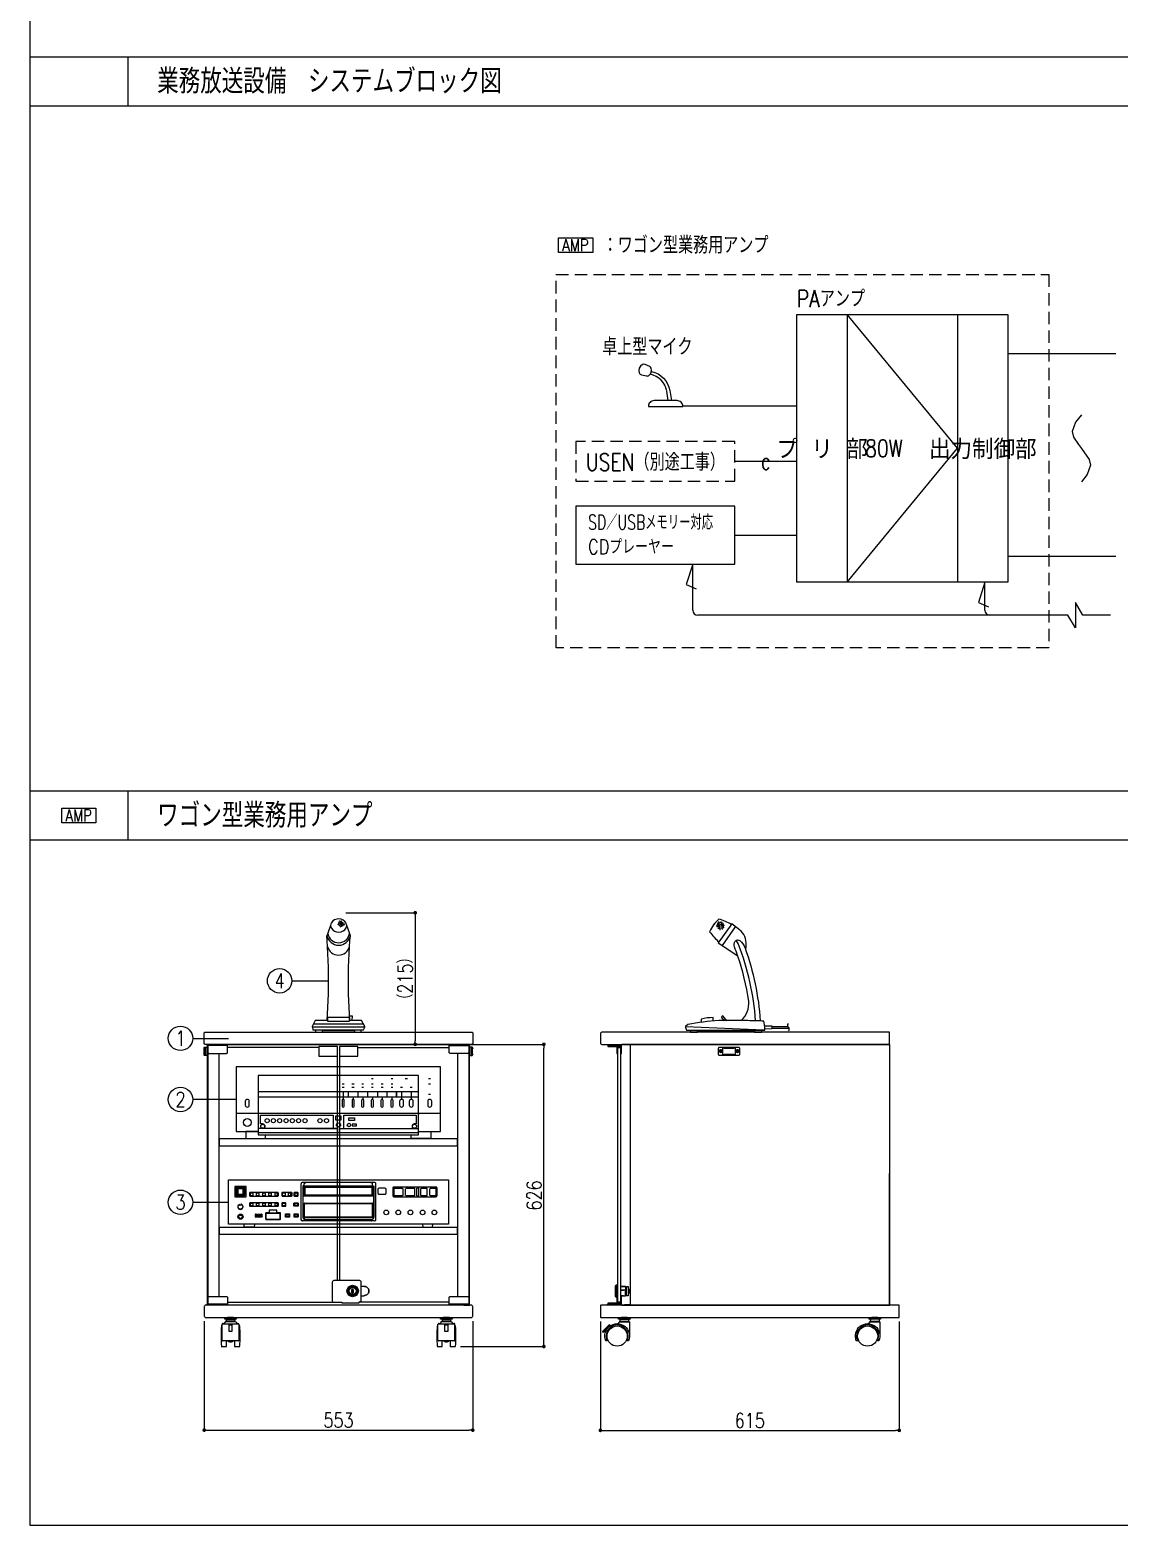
# Model space of a CAD drawing. Header units: millimetres. Extents: x 14 to 828, y 15 to 581.
# Drawn here: x 13.5 to 236, y 31.4 to 336.9 of the extents above; entities that cross this region are included whole.
import ezdxf
from ezdxf.enums import TextEntityAlignment as Align

# ---------------------------------------------------------------- set-up
doc = ezdxf.new("R2010")
doc.units = ezdxf.units.MM
doc.header["$LTSCALE"] = 0.2
doc.linetypes.add('DASHED', pattern=[19.05, 12.7, -6.35])
doc.layers.get('Defpoints').update_dxf_attribs({"color": 5})
for name, color, linetype in [('1_シンボル', 2, 'Continuous'), ('1_寸法', 7, 'Continuous'), ('1_文字', 3, 'Continuous'), ('1_表', 7, 'Continuous'), ('1_配線', 1, 'Continuous')]:
    doc.layers.add(name, color=color, linetype=linetype)
doc.styles.add('Dim', font='simplex.shx', dxfattribs={"width": 0.8, "bigfont": 'extfont2.shx'})
doc.styles.get("Standard").update_dxf_attribs({"font": 'simplex.shx', "width": 0.8, "bigfont": 'extfont2.shx'})
doc.styles.add('StandardT', font='simplex.shx', dxfattribs={"width": 0.8, "bigfont": 'extfont2.shx'})
doc.dimstyles.new('1-1', dxfattribs={"dimtxt": 3, "dimasz": 0.75, "dimexe": 0, "dimexo": 1, "dimgap": 0.5, "dimtad": 1, "dimdec": 0, "dimtxsty": 'Dim', "dimblk": 'DOT', "dimcen": 2.5, "dimadec": 0, "dimazin": 0, "dimtfac": 1, "dimtdec": 0, "dimtix": 1, "dimtmove": 2, "dimatfit": 3, "dimldrblk": '引出', "dimfxl": 1, "dimlwd": -1, "dimlwe": -1, "dimarcsym": 0})

# ---------------------------------------------------------------- blocks, each defined once
blk = doc.blocks.new('AMP-2')
at = {"color": 0, "linetype": 'ByBlock'}
blk.add_lwpolyline([(-350, -150), (-350, 150), (350, 150), (350, -150), (-350, -150)], dxfattribs=at)
at = {"color": 0, "linetype": 'ByBlock', "width": 0.8}
blk.add_text('AMP', height=250, dxfattribs=at).set_placement((-4, -1), align=Align.MIDDLE)
blk = doc.blocks.new('_Dot')
at = {"color": 0, "linetype": 'ByBlock', "lineweight": -2}
blk.add_line((-0.5, 0), (-1, 0), dxfattribs=at)
at = {"color": 0, "linetype": 'ByBlock', "const_width": 0.5}
blk.add_lwpolyline([(-0.25, 0, 1), (0.25, 0, 1)], format="xyb", close=True, dxfattribs=at)
blk = doc.blocks.new('*D10')
at = {"layer": '1_寸法', "color": 0, "transparency": 16777216}
for p, q in [((49.12, 73.13), (49.12, 50.85)), ((103.98, 73.1), (103.98, 50.85)), ((49.87, 50.85), (103.23, 50.85))]:
    blk.add_line(p, q, dxfattribs=at)
at = {"layer": 'Defpoints', "color": 0, "transparency": 16777216}
for p in [(49.12, 74.13), (103.98, 74.1), (103.98, 50.85)]:
    blk.add_point(p, dxfattribs=at)
at = {"layer": '1_寸法', "color": 0, "transparency": 16777216, "xscale": 0.75, "yscale": 0.75, "zscale": 0.75, "rotation": 180}
blk.add_blockref('_Dot', (49.12, 50.85), dxfattribs=at)
at = {"layer": '1_寸法', "color": 0, "transparency": 16777216, "xscale": 0.75, "yscale": 0.75, "zscale": 0.75}
blk.add_blockref('_Dot', (103.98, 50.85), dxfattribs=at)
at = {"layer": '1_寸法', "color": 0, "transparency": 16777216, "insert": (76.55, 52.85), "char_height": 3, "attachment_point": 5, "style": 'Dim'}
blk.add_mtext('553', dxfattribs=at)
blk = doc.blocks.new('引出')
at = {"color": 0, "linetype": 'ByBlock', "lineweight": -2}
for p, q in [((-3.86, 1.04), (0, 0)), ((0, 0), (-1, 0))]:
    blk.add_line(p, q, dxfattribs=at)
blk = doc.blocks.new('*D11')
at = {"layer": '1_寸法', "color": 0, "transparency": 16777216}
for p, q in [((130.05, 73.05), (130.05, 50.8)), ((191.11, 73.07), (191.11, 50.8)), ((130.8, 50.8), (190.36, 50.8))]:
    blk.add_line(p, q, dxfattribs=at)
at = {"layer": 'Defpoints', "color": 0, "transparency": 16777216}
for p in [(130.05, 74.05), (191.11, 74.07), (191.11, 50.8)]:
    blk.add_point(p, dxfattribs=at)
at = {"layer": '1_寸法', "color": 0, "transparency": 16777216, "xscale": 0.75, "yscale": 0.75, "zscale": 0.75, "rotation": 180}
blk.add_blockref('_Dot', (130.05, 50.8), dxfattribs=at)
at = {"layer": '1_寸法', "color": 0, "transparency": 16777216, "xscale": 0.75, "yscale": 0.75, "zscale": 0.75}
blk.add_blockref('_Dot', (191.11, 50.8), dxfattribs=at)
at = {"layer": '1_寸法', "color": 0, "transparency": 16777216, "insert": (160.58, 52.8), "char_height": 3, "attachment_point": 5, "style": 'Dim'}
blk.add_mtext('615', dxfattribs=at)
blk = doc.blocks.new('*D12')
at = {"layer": '1_寸法', "color": 0, "transparency": 16777216}
for p, q in [((50.31, 129.67), (118.5, 129.67)), ((118.5, 68.69), (118.5, 128.92)), ((101.49, 67.94), (118.5, 67.94))]:
    blk.add_line(p, q, dxfattribs=at)
at = {"layer": 'Defpoints', "color": 0, "transparency": 16777216}
for p in [(49.31, 129.67), (118.5, 129.67), (100.49, 67.94)]:
    blk.add_point(p, dxfattribs=at)
at = {"layer": '1_寸法', "color": 0, "transparency": 16777216, "xscale": 0.75, "yscale": 0.75, "zscale": 0.75}
for p, rotation in [((118.5, 129.67), 90), ((118.5, 67.94), 270)]:
    blk.add_blockref('_Dot', p, dxfattribs=dict(at, rotation=rotation))
at = {"layer": '1_寸法', "color": 0, "transparency": 16777216, "insert": (116.5, 98.8), "char_height": 3, "attachment_point": 5, "rotation": 90, "style": 'Dim'}
blk.add_mtext('626', dxfattribs=at)
blk = doc.blocks.new('*D13')
at = {"layer": '1_寸法', "color": 0, "transparency": 16777216}
for p, q in [((78.04, 156.56), (92.22, 156.56)), ((92.22, 155.81), (92.22, 130.42)), ((50.31, 129.67), (92.22, 129.67))]:
    blk.add_line(p, q, dxfattribs=at)
at = {"layer": 'Defpoints', "color": 0, "transparency": 16777216}
for p in [(77.04, 156.56), (49.31, 129.67), (92.22, 129.67)]:
    blk.add_point(p, dxfattribs=at)
at = {"layer": '1_寸法', "color": 0, "transparency": 16777216, "xscale": 0.75, "yscale": 0.75, "zscale": 0.75}
for p, rotation in [((92.22, 156.56), 90), ((92.22, 129.67), 270)]:
    blk.add_blockref('_Dot', p, dxfattribs=dict(at, rotation=rotation))
at = {"layer": '1_寸法', "color": 0, "transparency": 16777216, "insert": (90.22, 143.11), "char_height": 3, "attachment_point": 5, "rotation": 90, "style": 'Dim'}
blk.add_mtext('（215）', dxfattribs=at)

msp = doc.modelspace()

# ---------------------------------------------------------------- linework, layer by layer
at = {"layer": '1_シンボル', "lineweight": 20}
msp.add_line((143.92, 261.19), (143.61, 263.16), dxfattribs=at)
at = {"layer": '1_シンボル', "color": 7, "lineweight": 20}
for p, q in [((163.42, 132.59), (147.42, 133.22)), ((49.69, 127.38), (49.69, 129.09)), ((103.35, 127.38), (103.35, 129.09)), ((133.64, 76.96), (133.64, 129.03)), ((49.94, 77.98), (49.94, 127.88)), ((103.16, 128.01), (103.16, 76.58)), ((57.63, 111.89), (57.63, 110.42)), ((57.63, 110.42), (61.63, 110.42)), ((61.63, 110.42), (61.63, 111.19)), ((61.69, 95.18), (61.69, 95.25)), ((62.39, 95.18), (61.69, 95.18)), ((61.69, 95.18), (61.69, 93.98)), ((61.69, 94.99), (61.69, 95.18)), ((61.69, 93.98), (61.69, 94.99)), ((64.61, 95.18), (61.75, 95.18)), ((61.75, 95.18), (64.61, 95.18)), ((64.61, 95.18), (63.91, 95.18)), ((64.67, 95.25), (64.61, 95.18)), ((64.61, 93.98), (64.61, 95.18)), ((64.55, 93.85), (61.82, 93.85)), ((64.67, 93.98), (64.61, 93.98)), ((135.23, 80.13), (135.42, 80.13)), ((135.42, 80.01), (135.29, 80.01)), ((135.42, 80.13), (135.42, 80.01)), ((53.88, 76.96), (75.66, 76.96)), ((135.29, 78.48), (135.42, 78.48))]:
    msp.add_line(p, q, dxfattribs=at)
at = {"layer": '1_シンボル', "color": 7}
msp.add_line((57.25, 100.46), (57.31, 100.46), dxfattribs=at)
at = {"layer": '1_シンボル', "color": 7, "linetype": 'DASHED', "lineweight": 20}
for points in [[(221.65, 286.97), (221.65, 210.71), (121, 210.71), (121, 286.97)], [(125.06, 252.87), (125.06, 244.74), (157.51, 244.74), (157.51, 252.87)]]:
    msp.add_lwpolyline(points, close=True, dxfattribs=at)
at = {"layer": '1_シンボル', "lineweight": 20}
for points in [[(213.33, 278.78), (213.33, 224.11), (170.21, 224.11), (170.21, 278.78)], [(180.5, 224.11), (203.04, 251.47), (180.5, 278.78)], [(125.06, 227.79), (157.51, 227.79), (157.51, 239.6), (125.06, 239.6)]]:
    msp.add_lwpolyline(points, close=True, dxfattribs=at)
msp.add_lwpolyline([(203.04, 278.78), (203.04, 224.11)], dxfattribs=at)
for points in [[(140.13, 268.19), (139.18, 268.57, 0.211802), (138.64, 268.56, 0.403384), (138, 266.87, 0.231967), (138.44, 266.49), (139.46, 266.23, 0.231903), (140.02, 266.37, 0.309333), (140.42, 267.82, 0.185096)], [(145.73, 261.19), (141.03, 261.19, 0.414214), (139.86, 260.02), (146.91, 260.02, 0.414214)]]:
    msp.add_lwpolyline(points, format="xyb", close=True, dxfattribs=at)
msp.add_lwpolyline([(140.48, 267.18, -0.304448), (144.23, 263.27), (144.62, 261.19)], format="xyb", dxfattribs=at)
at = {"layer": '1_シンボル'}
msp.add_lwpolyline([(228.33, 258.32), (227.16, 256.79), (226.46, 254.88), (226.73, 253.73), (227.72, 252.21), (228.33, 251.44), (229.93, 249.15), (230.21, 248.01), (229.5, 246.1), (228.33, 244.57)], dxfattribs=at)
at = {"layer": '1_シンボル', "color": 7, "lineweight": 20}
for points in [[(74.94, 153.94), (74.35, 152.36, 0.882103), (78.82, 152.44), (78.24, 153.95)], [(156.84, 154.16, 0.06439), (154.29, 155.27, 0.127013), (152.38, 152.66, 0.05124), (154.27, 150.6)], [(159.75, 148.94, 0.019969), (159.86, 149.96, 0.240476), (158.47, 153.1), (156.94, 154.3), (154.15, 150.43), (158.12, 147.76)], [(74.35, 152.36), (74.19, 151.86, 0.808676), (78.97, 151.86), (78.82, 152.44)], [(158.81, 134.55, 0.251017), (160.36, 138.49, 0.045282), (158.09, 147.85, 0.008654), (157.46, 149.58, -0.219439), (157.58, 150.73, -0.05047), (157.67, 150.83, -0.361676), (158.52, 150.87, -0.145232), (159.61, 149.35, -0.06921), (162.72, 134.46)], [(161.76, 134.5, 0.074102), (158.29, 150.1, 0.144874), (157.74, 150.82)], [(74.32, 149.65, 0.787154), (78.78, 149.65)], [(153.07, 134.43), (153.07, 135.13, 0.069205), (150.66, 134.81), (150.66, 134.17)], [(155.1, 135.5, 0.228798), (154.82, 135.26)], [(49.69, 127.38), (49.22, 127.38, -0.414214), (49.12, 127.48), (49.12, 128.99, -0.414214), (49.22, 129.09), (49.69, 129.09)], [(49.24, 127.95), (49.37, 127.95), (49.37, 128.59), (49.24, 128.59, 0.189984), (49.24, 127.95)], [(49.47, 127.38, -0.414214), (49.37, 127.48), (49.37, 128.99, -0.414214), (49.47, 129.09)], [(49.88, 128.02, 0.414214), (50.08, 127.82), (53.68, 127.82, 0.414214), (53.88, 128.02), (53.88, 129.22), (53.88, 129.41), (49.88, 129.41), (49.88, 128.01)], [(103.16, 128.02, -0.414214), (102.96, 127.82), (99.36, 127.82, -0.414214), (99.16, 128.02), (99.16, 129.22), (99.16, 129.41), (103.16, 129.41), (103.16, 128.01)], [(103.35, 127.38), (103.82, 127.38, 0.414214), (103.92, 127.48), (103.92, 128.99, 0.414214), (103.82, 129.09), (103.35, 129.09)], [(103.56, 127.38, 0.414214), (103.66, 127.48), (103.66, 128.99, 0.414214), (103.56, 129.09)], [(103.79, 127.95), (103.66, 127.95), (103.66, 128.59), (103.79, 128.59, -0.189984), (103.79, 127.95)], [(61.5, 112.46), (61.5, 112.93, 0.414209), (61.02, 113.41), (60.61, 113.41), (60.61, 115.19), (75.47, 115.19), (75.47, 112.46)], [(77.63, 112.46), (77.63, 115.19), (92.43, 115.19), (92.43, 113.41), (92.04, 113.41, 0.414209), (91.57, 112.93), (91.57, 112.46)], [(69.22, 101.47, 0.414215), (68.93, 101.19)], [(69.47, 100.84, 0.414224), (69.25, 100.61)], [(84.17, 101.19, 0.414215), (83.88, 101.47)], [(87.85, 100.52, 0.414452), (87.63, 100.3)], [(87.66, 98.77, 0.41451), (87.88, 98.55)], [(87.95, 100.26, 0.414246), (87.85, 100.17)], [(87.85, 98.84, 0.414246), (87.95, 98.74)], [(89.69, 100.17, 0.414246), (89.6, 100.26)], [(89.6, 98.74, 0.414246), (89.69, 98.84)], [(90.42, 100.26, 0.414246), (90.33, 100.17)], [(90.33, 98.84, 0.414246), (90.42, 98.74)], [(92.17, 100.17, 0.414246), (92.08, 100.26)], [(92.08, 98.74, 0.414246), (92.17, 98.84)], [(93.47, 100.26, 0.414246), (93.38, 100.17)], [(94.52, 98.74), (93.44, 98.74, -0.303486), (93.38, 98.84, 0.414246), (93.47, 98.74)], [(94.65, 100.17, 0.414246), (94.55, 100.26)], [(94.55, 98.74, 0.414246), (94.65, 98.84)], [(95.38, 100.26, 0.414246), (95.28, 100.17)], [(95.28, 98.84, 0.414246), (95.38, 98.74)], [(96.49, 100.17, 0.414246), (96.39, 100.26)], [(96.39, 98.74, 0.414246), (96.49, 98.84)], [(96.68, 100.3, 0.414324), (96.46, 100.52)], [(96.46, 98.55, 0.414296), (96.68, 98.77)], [(56.23, 96.91), (56.42, 96.96), (56.23, 96.91), (56.07, 96.78), (55.99, 96.59), (55.98, 96.42), (56.03, 96.23), (56.14, 96.08), (56.31, 95.99), (56.52, 95.95, 0.098509), (56.72, 95.99, 0.668165), (56.72, 96.99, 0.073306), (56.57, 97.02)], [(56.57, 96.96, -2.238856), (56.04, 96.49, -0.382506), (56.48, 96.96), (56.48, 96.9), (56.48, 96.71), (56.42, 96.71), (56.42, 96.9), (56.42, 96.96), (56.42, 96.9), (56.48, 96.9)], [(62.39, 95.25), (61.69, 95.25), (61.69, 93.95, 0.414214), (61.79, 93.85), (64.57, 93.85, 0.414214), (64.67, 93.95), (64.67, 95.25), (63.98, 95.25), (63.98, 95.76), (62.39, 95.76), (62.39, 95.25), (62.39, 95.18), (62.45, 95.18)], [(69.66, 97.22, 0.414224), (69.44, 96.99)], [(69.72, 97.15, 0.414239), (69.56, 96.99)], [(83.53, 96.99, 0.414239), (83.38, 97.15)], [(83.66, 96.99, 0.414224), (83.44, 97.22)], [(68.93, 93.88, 0.414215), (69.22, 93.6)], [(69.25, 94.39, 0.414218), (69.6, 94.04)], [(69.44, 94.52, 0.414224), (69.66, 94.3)], [(69.56, 94.58, 0.414239), (69.72, 94.42)], [(83.38, 94.42, 0.414239), (83.53, 94.58)], [(83.44, 94.3, 0.414224), (83.66, 94.52)], [(83.88, 93.6, 0.414215), (84.17, 93.88)], [(80.8, 77.09), (80.89, 77.09, 0.414214), (81.19, 77.39), (81.19, 81.1, 0.414214), (80.89, 81.4), (75.58, 81.4, 0.414214), (75.28, 81.1), (75.28, 77.26, 0.414214), (75.58, 76.96), (77.25, 76.96), (77.25, 76.83), (80.8, 76.83), (80.8, 77.09)], [(135.92, 78.93), (136.05, 78.93, 0.198316), (136.16, 78.98, 0.134513), (136.16, 79.51, 0.198316), (136.05, 79.56), (135.92, 79.56)], [(53.78, 73.59, 0.414224), (53.56, 73.37, 0.414224), (53.78, 73.15)], [(55.24, 73.15, 0.414224), (55.47, 73.37, 0.414224), (55.24, 73.59)], [(97.92, 73.59, 0.414224), (97.7, 73.37, 0.414224), (97.92, 73.15)], [(99.32, 73.15, 0.414224), (99.54, 73.37, 0.414224), (99.32, 73.59)], [(134.24, 73.53, 0.414237), (134.02, 73.31, 0.414237), (134.24, 73.09)], [(135.7, 73.09, 0.414237), (135.92, 73.31, 0.414237), (135.7, 73.53)], [(185.42, 73.53, 0.414237), (185.2, 73.31, 0.414237), (185.42, 73.09)], [(186.88, 73.09, 0.414237), (187.11, 73.31, 0.414237), (186.88, 73.53)], [(52.65, 72.16, 0.047637), (52.65, 67.98)], [(52.9, 72.64, 0.414246), (52.8, 72.55)], [(52.95, 72.64, 0.362127), (53.43, 73.02)], [(55.6, 73.02, 0.362127), (56.08, 72.64, -0.414246), (56.17, 72.55)], [(56.38, 67.98, 0.047637), (56.38, 72.16)], [(96.72, 72.16, 0.047637), (96.72, 67.98)], [(97.03, 72.64, 0.414246), (96.93, 72.55)], [(97.08, 72.64, 0.362127), (97.56, 73.02)], [(99.67, 73.02, 0.362127), (100.15, 72.64)], [(100.3, 72.55, 0.414246), (100.2, 72.64)], [(100.45, 67.98, 0.047637), (100.45, 72.16)], [(133.46, 72.59, 0.34754), (133.89, 72.96), (135.99, 72.96), (135.99, 70.31)], [(184.65, 72.59, 0.34754), (185.07, 72.96), (187.17, 72.96), (187.17, 70.31)], [(52.8, 69.18, 0.414246), (52.9, 69.09)], [(56.07, 69.09, 0.414246), (56.17, 69.18)], [(96.93, 69.18, 0.414246), (97.03, 69.09)], [(100.2, 69.09, 0.414246), (100.3, 69.18)]]:
    msp.add_lwpolyline(points, format="xyb", dxfattribs=at)
for points in [[(75.07, 154.51, 0.24824), (75.09, 153.38, 0.542021), (78.12, 153.45, 0.226613), (78.14, 154.41, 0.556856), (75.09, 154.53, 0.000337)], [(163.67, 132.59), (163.67, 133.35), (163.42, 134.41, 0.014853), (160.2, 134.51), (154.24, 134.51, 0.035271), (147.93, 133.73), (147.42, 133.35), (147.42, 133.1), (147.67, 132.59)], [(49.12, 129.87), (49.12, 131.94, -0.414214), (49.32, 132.14), (103.78, 132.14, -0.414214), (103.98, 131.94), (103.98, 129.87, -0.414214), (103.78, 129.67), (49.32, 129.67, -0.414214)], [(130.35, 129.67), (189.14, 129.67), (189.14, 132.14), (130.35, 132.14, 0.414214), (130.05, 131.84), (130.05, 129.97, 0.414214)], [(133.45, 129.02), (133.45, 127.82), (133.64, 127.82), (133.64, 129.03), (134.21, 129.03), (134.21, 127.82), (134.4, 127.82), (134.4, 129.02, 0.414214), (134.2, 129.22), (133.65, 129.22, 0.414214)], [(154.21, 127.58), (154.21, 128.89, -0.414214), (154.41, 129.09), (158.27, 129.09, -0.414214), (158.47, 128.89), (158.47, 127.58, -0.414214), (158.27, 127.38), (154.41, 127.38, -0.414214)], [(155.1, 127.48), (155.1, 128.99, -0.414214), (155.2, 129.09), (157.48, 129.09, -0.414214), (157.58, 128.99), (157.58, 127.48, -0.414214), (157.48, 127.38), (155.2, 127.38, -0.414214)], [(57.5, 117.25, 0.999999), (58.32, 117.25), (58.32, 118.01, 0.999999), (57.5, 118.01)], [(77.28, 117.06, 0.996776), (77.72, 117.06), (77.72, 118.2, 1.000017), (77.28, 118.2)], [(79.31, 117.06, 0.996776), (79.76, 117.06), (79.76, 118.2, 1.000017), (79.31, 118.2)], [(81.28, 117.06, 0.996776), (81.73, 117.06), (81.73, 118.2, 1.000017), (81.28, 118.2)], [(83.25, 117.06, 0.996776), (83.69, 117.06), (83.69, 118.2, 1.000017), (83.25, 118.2)], [(85.22, 117.06, 0.996776), (85.66, 117.06), (85.66, 118.2, 1.000017), (85.22, 118.2)], [(87.25, 117.06, 0.996776), (87.69, 117.06), (87.69, 118.2, 1.000017), (87.25, 118.2)], [(89.03, 117.25, 0.992033), (89.85, 117.25), (89.85, 118.01, 0.999999), (89.03, 118.01)], [(91, 117.25, 0.992033), (91.82, 117.25), (91.82, 118.01, 0.999999), (91, 118.01)], [(94.77, 117.25, 0.992033), (95.6, 117.25), (95.6, 118.01, 0.999999), (94.77, 118.01)], [(76.36, 112.84, -4.186476), (76.74, 112.84)], [(57.59, 100.65), (55.44, 100.65, 0.414214), (55.34, 100.55), (55.34, 98.59, 0.414214), (55.44, 98.49), (57.59, 98.49, 0.414214), (57.69, 98.59), (57.69, 100.55, 0.414214)], [(64.16, 99.38), (58.49, 99.38, 0.414214), (58.39, 99.28), (58.39, 98.78, 0.414214), (58.49, 98.68), (64.16, 98.68, 0.414214), (64.26, 98.78), (64.26, 99.28, 0.414214)], [(65.06, 98.68), (66.96, 98.68, 0.414214), (67.06, 98.78), (67.06, 99.28, 0.414214), (66.96, 99.38), (65.06, 99.38, 0.414214), (64.96, 99.28), (64.96, 98.78, 0.414214)], [(68.23, 99.38), (67.54, 99.38, 0.414214), (67.44, 99.28), (67.44, 98.78, 0.414214), (67.54, 98.68), (68.23, 98.68, 0.414214), (68.33, 98.78), (68.33, 99.28, 0.414214)], [(86, 100.33, -0.414214), (86.2, 100.13), (86.2, 99.19, -0.414214), (86, 98.99), (84.88, 98.99, -0.414214), (84.68, 99.19), (84.68, 100.13, -0.414214), (84.88, 100.33)], [(64.16, 97.28), (58.49, 97.28, 0.414214), (58.39, 97.18), (58.39, 96.68, 0.414214), (58.49, 96.58), (64.16, 96.58, 0.414214), (64.26, 96.68), (64.26, 97.18, 0.414214)], [(65.79, 96.68), (65.79, 97.18, 0.414214), (65.69, 97.28), (65.06, 97.28, 0.414214), (64.96, 97.18), (64.96, 96.68, 0.414214), (65.06, 96.58), (65.69, 96.58, 0.414214)], [(65.72, 94.46), (65.72, 94.96, -0.414214), (65.82, 95.06), (66.45, 95.06, -0.414214), (66.55, 94.96), (66.55, 94.46, -0.414214), (66.45, 94.36), (65.82, 94.36, -0.414214)], [(67.44, 96.68), (67.44, 97.18, -0.414214), (67.54, 97.28), (68.23, 97.28, -0.414214), (68.33, 97.18), (68.33, 96.68, -0.414214), (68.23, 96.58), (67.54, 96.58, -0.414214)], [(67.47, 94.46), (67.47, 94.96, -0.414214), (67.57, 95.06), (68.19, 95.06, -0.414214), (68.29, 94.96), (68.29, 94.46, -0.414214), (68.19, 94.36), (67.57, 94.36, -0.414214)], [(81.85, 78.36, 1.00001), (81.85, 80.2, -1.00001)], [(49.42, 73.85), (103.68, 73.85, 0.414214), (103.98, 74.15), (103.98, 76.09, 0.414214), (103.68, 76.39), (49.42, 76.39, 0.414214), (49.12, 76.09), (49.12, 74.15, 0.414214)], [(53.88, 77.97), (53.88, 76.77), (53.88, 76.58), (49.94, 76.58), (49.94, 77.97, -0.414214), (50.14, 78.17), (53.68, 78.17, -0.414214)], [(103.16, 77.97), (103.16, 76.77), (103.16, 76.58), (99.16, 76.58), (99.16, 76.77), (99.16, 77.97, -0.414214), (99.36, 78.17), (102.96, 78.17, -0.414214)], [(130.05, 76.19), (130.05, 74.05, 0.414214), (130.25, 73.85), (191.11, 73.85), (191.11, 76.39), (130.25, 76.39, 0.414214)], [(133.64, 76.96), (133.64, 78.17), (133.45, 78.17), (133.45, 76.97, 0.414214), (133.65, 76.77), (134.2, 76.77, 0.414214), (134.4, 76.97), (134.4, 78.17), (134.21, 78.17), (134.21, 76.96)], [(131.17, 69.09, -1.513593), (135.8, 69.09), (135.51, 69.09, 1.596887), (131.45, 69.09)], [(182.35, 69.09, -1.513593), (186.98, 69.09), (186.69, 69.09, 1.596887), (182.63, 69.09)]]:
    msp.add_lwpolyline(points, format="xyb", close=True, dxfattribs=at)
for points in [[(76.42, 154.18), (77.25, 154.88)], [(77.12, 153.67), (76.42, 154.24)], [(77.5, 153.8), (76.55, 154.62)], [(76.61, 153.92), (77.5, 154.62)], [(77.76, 154.05), (76.74, 154.88)], [(76.87, 153.67), (77.76, 154.37)], [(153.7, 154.05), (155.29, 154.3)], [(155.42, 153.92), (153.77, 153.67)], [(153.96, 154.37), (154.09, 153.29)], [(154.02, 154.5), (154.97, 154.62)], [(154.09, 153.35), (155.29, 153.54)], [(154.53, 153.03), (154.28, 154.75)], [(154.66, 154.75), (154.91, 153.16)], [(154.98, 149.87), (157.69, 153.71)], [(155.29, 153.48), (155.1, 154.5)], [(74.26, 134.56), (74.52, 139.95), (74.52, 145.41), (74.26, 150.88), (74.19, 151.86)], [(78.84, 134.56), (78.58, 139.95), (78.58, 145.41), (78.84, 150.88), (78.97, 151.86)], [(74.39, 134.56), (71.79, 134.56), (71.15, 133.35), (71.15, 133.16), (71.22, 133.16), (71.34, 132.65), (81.69, 132.65), (81.95, 133.16), (81.95, 133.35), (81.25, 134.56), (78.71, 134.56)], [(78.77, 135.51), (79.34, 135.51), (79.28, 134.56)], [(155.42, 134.49), (154.78, 135.25)], [(155.04, 135.51), (155.8, 134.49)], [(71.15, 133.22), (81.95, 133.22)], [(81.69, 133.79), (71.41, 133.79)], [(71.85, 132.65), (71.85, 132.14), (73.31, 132.14), (73.31, 132.65)], [(79.79, 132.4), (73.31, 132.4)], [(79.79, 132.65), (79.79, 132.14), (81.19, 132.14), (81.19, 132.65)], [(148.5, 132.59), (148.5, 132.14), (149.89, 132.14), (149.89, 132.59)], [(149.89, 132.33), (161.58, 132.33)], [(161.58, 132.59), (161.58, 132.14), (163.04, 132.14), (163.04, 132.59)], [(163.64, 133.48), (165.07, 133.48), (165.07, 132.84), (163.67, 132.79)], [(165.07, 133.35), (168.38, 133.35)], [(165.07, 132.97), (168.62, 132.97)], [(49.69, 129.67), (49.69, 76.45)], [(49.69, 129.67), (52.17, 129.67)], [(50.07, 129.48), (50.07, 129.41)], [(50.51, 129.41), (50.51, 129.48)], [(100.87, 129.41), (100.87, 129.67), (52.17, 129.67), (52.17, 129.41)], [(72.55, 129.03), (53.88, 129.03)], [(80.49, 129.03), (99.16, 129.03)], [(103.35, 129.67), (100.87, 129.67)], [(102.52, 129.41), (102.52, 129.48)], [(102.97, 129.48), (102.97, 129.41)], [(103.35, 76.45), (103.35, 129.6)], [(132.3, 129.48), (132.3, 129.41), (131.86, 129.41), (131.86, 129.48)], [(134.21, 129.22), (133.64, 129.22)], [(134.15, 129.03), (134.15, 76.96)], [(134.46, 129.67), (189.14, 129.67), (134.46, 129.67)], [(136.11, 129.67), (136.11, 76.39)], [(154.69, 128.49), (154.69, 128.11)], [(158.05, 128.49), (158.05, 128.11)], [(189.14, 129.67), (189.14, 76.39), (189.14, 103.25)], [(52.17, 78.17), (52.17, 127.82)], [(76.36, 81.4), (76.36, 127.25)], [(76.74, 127.25), (76.74, 81.4)], [(100.87, 127.82), (100.87, 78.17)], [(154.88, 128.3), (154.5, 128.3)], [(158.24, 128.3), (157.86, 128.3)], [(92.93, 111.89), (97.38, 111.89), (97.38, 125.09), (55.66, 125.09), (55.66, 111.89), (60.17, 111.89), (57.63, 111.89)], [(83.66, 122.62), (83.28, 122.62)], [(87.66, 122.62), (87.28, 122.62)], [(90.65, 122.62), (90.2, 122.62)], [(95.35, 122.62), (94.97, 122.62)], [(92.93, 119.95), (60.17, 119.95)], [(77.69, 121.54), (77.31, 121.54)], [(77.69, 120.84), (77.31, 120.84)], [(77.5, 119.95), (77.5, 118.43)], [(78.52, 119.95), (78.52, 119.12)], [(78.52, 119.89), (78.52, 118.87)], [(79.72, 121.54), (79.28, 121.54)], [(79.72, 120.84), (79.28, 120.84)], [(80.49, 119.95), (80.49, 118.87)], [(81.69, 121.54), (81.31, 121.54)], [(81.69, 120.84), (81.31, 120.84)], [(82.46, 119.95), (82.46, 118.87)], [(83.66, 121.54), (83.28, 121.54)], [(83.66, 120.84), (83.28, 120.84)], [(84.49, 119.95), (84.49, 118.87)], [(85.69, 121.54), (85.25, 121.54)], [(85.69, 120.84), (85.25, 120.84)], [(86.46, 119.95), (86.46, 118.87)], [(87.66, 121.54), (87.28, 121.54)], [(87.66, 120.84), (87.28, 120.84)], [(88.42, 118.87), (88.42, 119.95)], [(88.42, 119.89), (88.42, 119)], [(89.63, 120.84), (89.25, 120.84)], [(89.44, 119.95), (89.44, 118.43)], [(91.6, 120.84), (91.22, 120.84)], [(91.41, 119.95), (91.41, 118.43)], [(95.35, 121.54), (94.97, 121.54)], [(95.35, 119.44), (94.97, 119.44)], [(92.93, 118.87), (60.17, 118.87)], [(77.57, 118.87), (77.5, 118.87)], [(79.53, 118.87), (79.53, 118.43)], [(81.5, 118.87), (81.5, 118.43)], [(83.47, 118.87), (83.47, 118.43)], [(85.44, 118.87), (85.44, 118.43)], [(87.47, 118.87), (87.47, 118.43)], [(91.47, 118.87), (91.41, 118.87)], [(97.38, 115.57), (55.66, 115.57)], [(92.87, 115.57), (93, 115.57)], [(69.88, 112.46), (76.36, 112.46), (60.17, 112.46)], [(92.93, 111.57), (60.17, 111.57)], [(76.55, 112.84), (76.36, 112.84), (76.36, 111.57)], [(76.74, 112.46), (92.93, 112.46)], [(95.41, 111.89), (95.41, 110.42), (91.41, 110.42), (91.41, 111.19)], [(69.12, 93.6), (69.06, 93.6), (68.99, 93.66), (68.93, 93.72), (68.93, 93.79), (68.93, 93.85), (68.93, 101.15)], [(83.85, 101.41), (69.18, 101.41)], [(69.56, 100.77), (69.56, 101.15), (69.63, 101.22), (69.63, 101.28), (69.69, 101.34), (69.76, 101.34), (69.82, 101.41)], [(83.47, 100.77), (83.47, 101.15), (83.47, 101.22), (83.41, 101.28), (83.34, 101.34), (83.28, 101.34), (83.22, 101.41)], [(84.11, 101.15), (84.11, 93.85)], [(58.52, 98.8), (59.09, 98.8), (59.09, 99.25), (58.52, 99.25)], [(65.06, 98.8), (65.06, 99.25), (65.06, 98.8), (65.69, 98.8), (65.69, 99.25), (65.06, 99.25)], [(67.6, 98.8), (67.6, 99.25), (67.6, 98.8), (68.17, 98.8), (68.17, 99.25), (67.6, 99.25)], [(69.25, 100.58), (69.25, 94.36)], [(69.44, 100.77), (83.6, 100.77), (83.66, 100.77), (83.79, 100.71), (83.79, 100.65), (83.79, 100.58)], [(69.44, 98.8), (69.44, 98.74), (83.6, 98.74), (83.6, 100.58), (69.44, 100.58)], [(69.44, 100.58), (69.44, 98.74), (69.44, 100.58)], [(83.79, 98.49), (83.79, 100.58), (83.79, 98.49)], [(83.79, 98.49), (83.79, 94.36), (83.79, 98.49)], [(87.63, 100.3), (87.63, 98.77)], [(96.43, 100.52), (87.85, 100.52)], [(87.85, 100.14), (87.85, 98.8), (87.85, 100.14)], [(87.85, 98.49), (96.43, 98.49)], [(87.92, 100.26), (89.57, 100.26)], [(89.57, 98.74), (87.92, 98.74)], [(89.69, 100.14), (89.69, 98.8)], [(90.27, 98.8), (90.27, 100.14)], [(90.39, 100.26), (92.04, 100.26)], [(92.04, 98.74), (90.39, 98.74)], [(92.11, 100.14), (92.11, 98.8)], [(93.38, 98.8), (93.38, 100.14)], [(93.44, 100.26), (94.52, 100.26)], [(94.58, 100.14), (94.58, 98.8)], [(95.22, 98.8), (95.22, 100.14)], [(95.35, 100.26), (96.36, 100.26)], [(96.36, 98.74), (95.35, 98.74)], [(96.43, 100.14), (96.43, 98.8)], [(96.68, 98.74), (96.68, 100.26)], [(58.52, 96.71), (59.09, 96.71), (59.09, 97.15), (58.52, 97.15)], [(59.53, 94.87), (59.59, 94.87), (59.59, 94.93), (59.66, 94.93), (59.66, 94.99), (59.59, 94.99), (60.86, 94.99), (60.8, 94.99), (60.8, 94.93), (59.66, 94.93)], [(59.53, 94.93), (59.53, 94.42)], [(59.53, 94.49), (59.59, 94.49), (59.59, 94.87)], [(60.86, 94.36), (59.59, 94.36), (59.66, 94.36), (59.66, 94.42), (59.59, 94.42), (59.59, 94.49), (59.59, 94.42), (59.59, 94.87), (59.59, 94.93)], [(60.86, 94.87), (60.86, 94.93), (60.8, 94.93), (60.8, 94.99)], [(65.06, 96.71), (65.06, 97.15), (65.06, 96.71), (65.69, 96.71), (65.69, 97.15), (65.06, 97.15)], [(65.82, 94.93), (66.45, 94.93), (66.45, 94.49), (65.82, 94.49), (65.82, 94.93), (65.82, 94.49)], [(67.56, 94.93), (68.2, 94.93), (68.2, 94.49), (67.56, 94.49), (67.56, 94.93), (67.56, 94.49)], [(67.6, 96.71), (67.6, 97.15), (67.6, 96.71)], [(68.17, 97.15), (67.6, 97.15)], [(67.6, 96.71), (68.17, 96.71)], [(68.17, 96.71), (68.17, 97.15)], [(69.44, 94.49), (69.44, 96.96)], [(69.56, 96.96), (69.56, 94.55)], [(69.63, 97.22), (83.41, 97.22)], [(83.34, 97.09), (69.69, 97.09)], [(83.53, 94.55), (83.53, 96.96)], [(83.66, 94.49), (83.66, 96.96)], [(59.4, 92.96), (59.34, 92.33), (59.28, 92.33), (57.37, 92.33), (57.31, 92.33), (57.25, 92.96)], [(60.86, 94.49), (60.86, 94.42), (60.8, 94.42), (60.8, 94.36), (60.8, 94.42), (59.66, 94.42)], [(60.8, 94.68), (60.8, 94.49)], [(60.93, 94.36), (60.8, 94.36)], [(60.93, 94.42), (60.93, 94.49)], [(83.85, 93.6), (69.18, 93.6)], [(69.82, 93.6), (69.76, 93.6), (69.69, 93.6), (69.63, 93.66), (69.63, 93.79), (69.56, 93.85), (69.56, 93.98), (83.47, 93.98)], [(83.41, 94.3), (69.63, 94.3)], [(69.69, 94.42), (83.34, 94.42)], [(83.22, 93.6), (83.28, 93.6), (83.34, 93.6), (83.41, 93.66), (83.47, 93.79), (83.47, 93.85), (83.47, 93.98), (83.6, 94.04), (83.73, 94.11), (83.79, 94.23), (83.79, 94.36)], [(93.7, 92.96), (93.76, 92.33), (93.82, 92.33), (95.73, 92.33), (95.79, 92.33), (95.85, 92.96)], [(81.82, 80.2), (81.19, 80.2)], [(133.57, 80.45), (133.32, 80.45), (133.07, 80.26), (133.07, 78.23), (133.32, 78.04), (133.45, 78.04)], [(133.32, 80.45), (133.32, 78.04)], [(133.64, 81.4), (133.57, 81.4), (133.57, 78.17)], [(135.29, 80.07), (135.23, 80.07), (135.23, 80.13), (135.16, 80.2), (134.15, 80.2), (135.16, 80.2), (135.23, 80.07)], [(134.78, 80.2), (134.15, 80.2), (134.78, 80.2)], [(135.16, 79.44), (134.15, 79.44), (134.78, 79.44)], [(135.29, 79.56), (135.23, 79.56), (135.23, 78.36), (135.16, 78.29), (135.16, 79.44), (135.23, 79.56)], [(135.23, 78.36), (135.29, 78.36), (135.29, 80.13)], [(135.29, 80.01), (135.29, 78.48)], [(135.73, 79.75), (135.86, 79.75), (135.86, 78.74), (135.73, 78.74)], [(135.86, 79.63), (135.92, 79.63), (135.92, 78.86), (135.86, 78.86)], [(52.17, 76.39), (52.17, 76.58)], [(80.89, 77.09), (99.16, 77.09)], [(81.19, 78.29), (81.82, 78.29)], [(100.87, 76.58), (100.87, 76.39)], [(131.86, 76.58), (132.3, 76.58)], [(133.64, 76.77), (134.21, 76.77)], [(134.78, 78.29), (134.15, 78.29), (135.16, 78.29)], [(189.14, 76.39), (134.46, 76.39), (189.14, 76.39)], [(136.18, 76.39), (134.97, 76.39), (134.97, 76.52), (136.11, 76.52)], [(135.92, 79.37), (135.86, 79.25)], [(135.92, 79.25), (135.86, 79.12)], [(53.75, 73.53), (55.21, 73.53)], [(55.09, 73.85), (53.88, 73.85)], [(54.77, 73.53), (54.2, 73.53)], [(97.89, 73.53), (99.28, 73.53)], [(99.22, 73.85), (97.95, 73.85)], [(98.9, 73.53), (98.27, 73.53)], [(134.21, 73.53), (135.67, 73.53)], [(135.54, 73.85), (134.34, 73.85)], [(135.42, 73.53), (134.46, 73.53)], [(186.73, 73.85), (185.52, 73.85)], [(52.8, 72.13), (52.61, 72.13)], [(52.8, 69.15), (52.8, 72.51)], [(52.86, 72.58), (56.04, 72.58)], [(55.53, 72.96), (53.44, 72.96)], [(55.21, 73.09), (53.75, 73.09)], [(56.17, 72.51), (56.17, 69.15)], [(56.36, 72.13), (56.17, 72.13)], [(96.87, 72.13), (96.68, 72.13)], [(96.87, 69.15), (96.87, 72.51)], [(97, 72.58), (100.17, 72.58)], [(99.6, 72.96), (97.51, 72.96)], [(99.28, 73.09), (97.89, 73.09)], [(100.24, 72.51), (100.24, 69.15)], [(100.49, 72.13), (100.24, 72.13)], [(132.05, 72.2), (131.86, 72.39), (130.46, 70.99), (130.65, 70.8), (132.05, 72.2)], [(134.21, 73.09), (135.67, 73.09)], [(185.39, 73.09), (186.85, 73.09)], [(52.61, 67.94), (53.69, 67.94), (53.69, 69.09)], [(56.04, 69.09), (52.86, 69.09)], [(55.28, 69.09), (55.28, 67.94), (56.36, 67.94)], [(96.68, 67.94), (97.76, 67.94), (97.76, 69.09)], [(100.17, 69.09), (97, 69.09)], [(99.35, 69.09), (99.35, 67.94), (100.49, 67.94)]]:
    msp.add_lwpolyline(points, dxfattribs=at)
for points in [[(74.39, 134.37), (74.39, 135.19), (78.71, 135.19), (78.71, 134.37)], [(49.05, 128.97), (49.05, 128.84), (49.12, 128.84), (49.12, 128.97)], [(50.9, 129.67), (50.9, 129.48), (49.69, 129.48), (49.69, 129.67)], [(76.36, 129.22), (72.55, 129.22), (72.55, 127.25), (76.36, 127.25)], [(80.49, 129.22), (76.74, 129.22), (76.74, 127.25), (80.49, 127.25)], [(102.14, 129.67), (102.14, 129.48), (103.35, 129.48), (103.35, 129.67)], [(103.98, 128.97), (103.98, 128.84), (103.92, 128.84), (103.92, 128.97)], [(131.48, 129.48), (131.48, 129.67), (132.69, 129.67), (132.69, 129.48)], [(131.61, 129.22), (134.4, 129.22), (134.4, 129.41), (131.61, 129.41)], [(155.36, 128.97), (157.32, 128.97), (157.32, 128.84), (155.36, 128.84)], [(49.05, 127.63), (49.05, 127.57), (49.12, 127.57), (49.12, 127.63)], [(103.98, 127.63), (103.98, 127.57), (103.92, 127.57), (103.92, 127.63)], [(157.32, 127.57), (155.36, 127.57), (155.36, 127.63), (157.32, 127.63)], [(92.93, 111.19), (92.93, 123.32), (60.17, 123.32), (60.17, 111.19)], [(77.06, 115.06), (77.06, 114.17), (75.98, 114.17), (75.98, 115.06)], [(78.65, 114.68), (79.79, 114.68), (79.79, 114.11), (78.65, 114.11)], [(80.23, 113.35), (79.34, 113.35), (79.34, 113.03), (80.23, 113.03)], [(100.81, 108.9), (52.23, 108.9), (52.23, 110.42), (100.81, 110.42)], [(99.03, 101.98), (99.03, 92.96), (54.07, 92.96), (54.07, 101.98), (54.2, 101.98), (98.84, 101.98)], [(55.66, 100.39), (55.72, 100.46), (55.78, 100.46), (55.72, 100.39)], [(55.72, 98.74), (55.66, 98.74), (55.66, 98.8), (55.72, 98.8)], [(57.18, 100.26), (57.18, 98.93), (55.85, 98.93), (55.85, 100.26)], [(57.05, 99.57), (57.05, 100.07), (57.05, 100.14), (56.99, 100.14), (56.04, 100.14), (55.98, 100.14), (55.98, 100.07), (55.98, 99.57), (55.98, 99.12), (55.98, 99.06), (56.04, 99.06), (56.99, 99.06), (57.05, 99.06), (57.05, 99.12)], [(58.52, 98.8), (58.52, 99.25)], [(60.36, 98.8), (60.36, 99.25), (59.72, 99.25), (59.72, 98.8)], [(61.63, 98.8), (61.63, 99.25), (60.99, 99.25), (60.99, 98.8)], [(62.83, 98.8), (62.83, 99.25), (62.26, 99.25), (62.26, 98.8)], [(63.53, 99.25), (63.53, 98.8), (64.1, 98.8), (64.1, 99.25)], [(66.26, 99.25), (66.26, 98.8), (66.83, 98.8), (66.83, 99.25)], [(83.41, 98.93), (83.41, 100.39), (69.69, 100.39), (69.69, 99.19), (69.69, 98.93)], [(92.55, 98.8), (92.55, 100.14), (92.55, 100.2), (92.55, 100.26), (92.62, 100.26), (92.68, 100.33), (92.81, 100.33), (92.87, 100.33), (92.87, 100.26), (92.93, 100.26), (92.93, 100.2), (92.93, 100.14), (92.93, 98.8), (92.93, 98.74), (92.87, 98.68), (92.81, 98.68), (92.68, 98.68), (92.62, 98.68), (92.55, 98.74)], [(58.52, 96.71), (58.52, 97.15)], [(60.86, 94.93), (59.59, 94.93), (59.53, 94.93), (59.59, 94.93)], [(60.86, 94.87), (59.53, 94.87)], [(60.36, 96.71), (60.36, 97.15), (59.72, 97.15), (59.72, 96.71)], [(60.86, 94.87), (60.86, 94.49), (60.93, 94.49), (60.93, 94.42), (60.93, 94.93), (60.93, 94.87)], [(61.63, 96.71), (61.63, 97.15), (60.99, 97.15), (60.99, 96.71)], [(62.83, 96.71), (62.83, 97.15), (62.26, 97.15), (62.26, 96.71)], [(63.53, 97.15), (63.53, 96.71), (64.1, 96.71), (64.1, 97.15)], [(52.23, 92.33), (100.81, 92.33), (100.81, 90.8), (52.23, 90.8)], [(60.8, 94.68), (59.66, 94.68), (59.66, 94.49), (60.8, 94.49)], [(79.28, 79.56), (79.28, 78.93)], [(79.53, 79.56), (79.28, 79.56)], [(79.53, 79.56), (79.53, 78.93)], [(135.42, 80.2), (135.73, 80.2), (135.73, 78.29), (135.42, 78.29)], [(50.9, 76.39), (49.69, 76.39), (49.69, 76.58), (50.9, 76.58)], [(79.53, 78.93), (79.28, 78.93)], [(103.35, 76.39), (103.35, 76.58), (102.14, 76.58), (102.14, 76.39)], [(131.48, 76.39), (131.48, 76.58), (132.69, 76.58), (132.69, 76.39)], [(134.4, 76.77), (131.61, 76.77), (131.61, 76.58), (134.4, 76.58)], [(55.66, 73.85), (55.66, 73.53), (53.31, 73.53), (53.31, 73.85)], [(99.79, 73.85), (99.79, 73.53), (97.38, 73.53), (97.38, 73.85)], [(136.11, 73.53), (133.76, 73.53), (133.76, 73.85), (136.11, 73.85)], [(187.3, 73.85), (187.3, 73.53), (184.95, 73.53), (184.95, 73.85)], [(53.56, 72.96), (53.56, 73.09), (55.4, 73.09), (55.4, 72.96)], [(54.77, 72.39), (54.77, 70.99), (54.2, 70.99), (54.2, 72.39)], [(99.47, 72.96), (97.63, 72.96), (97.63, 73.09), (99.47, 73.09)], [(98.9, 72.39), (98.9, 70.99), (98.27, 70.99), (98.27, 72.39)], [(135.86, 72.96), (134.02, 72.96), (134.02, 73.09), (135.86, 73.09)], [(187.04, 72.96), (185.2, 72.96), (185.2, 73.09), (187.04, 73.09)], [(54.9, 68.89), (54.07, 68.89), (54.07, 69.02), (54.9, 69.02)], [(54.77, 69.02), (54.2, 69.02), (54.2, 69.09), (54.77, 69.09)], [(54.71, 68.83), (54.26, 68.83), (54.26, 68.89), (54.71, 68.89)], [(98.97, 68.89), (98.2, 68.89), (98.2, 69.02), (98.97, 69.02)], [(98.9, 69.02), (98.27, 69.02), (98.27, 69.09), (98.9, 69.09)], [(98.78, 68.83), (98.39, 68.83), (98.39, 68.89), (98.78, 68.89)]]:
    msp.add_lwpolyline(points, close=True, dxfattribs=at)
at = {"layer": '1_シンボル', "color": 7}
msp.add_lwpolyline([(168.5, 132.41, 0.4), (168.5, 133.16, -0.4), (168.5, 133.91)], format="xyb", dxfattribs=at)
msp.add_lwpolyline([(57.25, 100.46), (57.25, 100.39), (57.37, 100.39), (57.37, 98.8), (57.31, 98.74), (55.66, 98.74), (55.66, 100.39), (55.72, 100.46), (57.31, 100.46), (57.31, 98.8), (57.25, 98.74)], dxfattribs=at)
at = {"layer": '1_シンボル', "color": 7, "lineweight": 20}
for centre, radius in [((154.69, 128.3), 0.349), ((154.69, 128.3), 0.286), ((158.05, 128.3), 0.349), ((158.05, 128.3), 0.286), ((57.91, 113.7), 0.794), ((61.09, 112.93), 0.413), ((61.98, 114.08), 0.413), ((63.25, 114.08), 0.413), ((64.52, 114.08), 0.413), ((65.85, 114.08), 0.413), ((67.12, 114.08), 0.413), ((68.39, 114.08), 0.413), ((69.72, 114.08), 0.413), ((72.77, 114.08), 0.413), ((74.1, 114.08), 0.413), ((78.68, 113.19), 0.349), ((92.08, 112.93), 0.413), ((56.52, 94.45), 0.54), ((56.52, 94.45), 0.413), ((56.52, 94.45), 0.349), ((86.3, 95.34), 0.476), ((88.77, 95.34), 0.476), ((91.25, 95.34), 0.476), ((93.73, 95.34), 0.476), ((96.14, 95.34), 0.476), ((79.44, 79.28), 1.17), ((79.44, 79.28), 1.17), ((79.44, 79.28), 0.984), ((79.44, 79.28), 0.984), ((79.44, 79.28), 0.984), ((79.44, 79.28), 0.984), ((79.44, 79.28), 0.794), ((79.44, 79.28), 0.794), ((79.44, 79.28), 0.73), ((79.44, 79.28), 0.73), ((133.48, 70.07), 2.06), ((184.66, 70.07), 2.06)]:
    msp.add_circle(centre, radius, dxfattribs=at)
at = {"layer": '1_シンボル', "lineweight": 20}
msp.add_arc((139.44, 262.43), 4.23, 9.979, 79.0884, dxfattribs=at)
at = {"layer": '1_シンボル', "color": 7, "lineweight": 20}
for centre, start, end in [((61.85, 94.01), 179.9969, 270.0031), ((61.85, 94.01), 179.9969, 270.0031), ((64.58, 94.01), 269.9969, 0.0031)]:
    msp.add_arc(centre, 0.0952, start, end, dxfattribs=at)
at = {"layer": '1_文字'}
for p, q in [((67.02, 142.65), (74.52, 142.65)), ((46.77, 130.87), (54.07, 130.87)), ((46.77, 118.49), (55.67, 118.49)), ((46.77, 97.4), (54.07, 97.4))]:
    msp.add_line(p, q, dxfattribs=at)
for centre in [(64.52, 142.65), (44.27, 130.9), (44.27, 118.4), (44.27, 97.4)]:
    msp.add_circle(centre, 2.5, dxfattribs=at)
at = {"layer": '1_表', "color": 6}
for p, q in [((13.5, 331.44), (827.5, 331.44)), ((33.5, 331.44), (33.5, 321.44)), ((13.5, 321.44), (827.5, 321.44)), ((13.5, 181.44), (827.5, 181.44)), ((33.5, 181.44), (33.5, 171.44)), ((13.5, 171.44), (827.5, 171.44))]:
    msp.add_line(p, q, dxfattribs=at)
msp.add_lwpolyline([(13.5, 31.44), (827.5, 31.44), (827.5, 581.44), (13.5, 581.44)], close=True, dxfattribs=at)
at = {"layer": '1_配線', "lineweight": 20}
for p, q in [((148.94, 218.37), (148.94, 227.79)), ((208.63, 218.37), (208.63, 224.11)), ((225.59, 217.37), (149.94, 217.37)), ((234.29, 217.37), (228.63, 217.37))]:
    msp.add_line(p, q, dxfattribs=at)
at = {"layer": '1_配線'}
for points in [[(213.33, 270.84), (235.37, 270.84)], [(146.91, 260.11), (170.21, 260.11)], [(157.51, 248.81), (170.21, 248.81)], [(157.51, 233.69), (170.21, 233.69)], [(213.33, 229.44), (235.37, 229.44)]]:
    msp.add_lwpolyline(points, dxfattribs=at)
at = {"layer": '1_配線', "lineweight": 20}
for points in [[(148.94, 227.79), (147.61, 223.66), (149.64, 222.71)], [(208.63, 224.11), (207.3, 219.98), (209.33, 219.03)], [(228.63, 217.37), (227.11, 219.98), (227.11, 214.77), (225.59, 217.37)]]:
    msp.add_lwpolyline(points, dxfattribs=at)
for centre in [(149.94, 218.37), (209.63, 218.37)]:
    msp.add_arc(centre, 1, 180, 270, dxfattribs=at)

# ---------------------------------------------------------------- block references
at = {"layer": '1_シンボル', "xscale": 0.01, "yscale": 0.01, "zscale": 0.01}
for p in [(125, 292.97), (23.5, 176.44)]:
    msp.add_blockref('AMP-2', p, dxfattribs=at)

# ---------------------------------------------------------------- texts
at = {"layer": '1_文字', "linetype": 'Continuous', "width": 0.8}
for s, p in [('業務放送設備\u3000システムブロック図', (39.5, 323.94)), ('ワゴン型業務用アンプ', (39.5, 173.94))]:
    msp.add_text(s, height=5, dxfattribs=at).set_placement(p)
at = {"layer": '1_文字', "width": 0.8}
msp.add_text('：ワゴン型業務用アンプ', height=3.5, dxfattribs=at).set_placement((130.52, 292.98), align=Align.MIDDLE_LEFT)
at = {"layer": '1_文字'}
for s, height, width, p in [('PAアンプ', 3.5, 0.8, (170.21, 280.28)), ('SD／USBメモリー対応', 3, 0.7, (127.55, 234.84)), ('CDプレーヤー', 3, 0.8, (127.55, 229.84))]:
    msp.add_text(s, height=height, dxfattribs=dict(at, width=width)).set_placement(p)
for s, height, width, p in [('卓上型マイク', 3.5, 0.8, (139.65, 272.38)), ('USEN（別途工事）', 3.5, 0.8, (141.29, 248.81)), ('80W', 3.5, 0.8, (188.01, 251.45)), ('c', 3.5, 0.7, (163.86, 248.81)), ('4', 3, 0.8, (64.52, 142.65)), ('1', 3, 0.8, (44.27, 130.9)), ('2', 3, 0.8, (44.27, 118.4)), ('3', 3, 0.8, (44.27, 97.4))]:
    msp.add_text(s, height=height, dxfattribs=dict(at, width=width)).set_placement(p, align=Align.MIDDLE)
at = {"layer": '1_文字', "style": 'StandardT'}
for s, p in [('プ リ 部', (175.36, 251.44)), ('出力制御部', (208.19, 251.44))]:
    msp.add_text(s, height=4, dxfattribs=at).set_placement(p, align=Align.MIDDLE)

# ---------------------------------------------------------------- dimensions: what is measured, and where the dimension line sits
at = {"layer": '1_寸法'}
for base, p1, text, picture, middle in [((92.22, 129.67), (77.04, 156.56), '（215）', '*D13', (90.22, 143.11)), ((118.5, 129.67), (100.49, 67.94), '<>6', '*D12', (116.5, 98.8))]:
    dim = msp.add_linear_dim(base=base, p1=p1, p2=(49.31, 129.67), angle=90, text=text, dimstyle='1-1', dxfattribs=at)
    dim.commit()
    dim.dimension.update_dxf_attribs({"geometry": picture, "text_midpoint": middle})
for base, p1, p2, text, picture, middle in [((103.98, 50.85), (49.12, 74.13), (103.98, 74.1), '553', '*D10', (76.55, 52.85)), ((191.11, 50.8), (130.05, 74.05), (191.11, 74.07), '615', '*D11', (160.58, 52.8))]:
    dim = msp.add_linear_dim(base=base, p1=p1, p2=p2, text=text, dimstyle='1-1', dxfattribs=at)
    dim.commit()
    dim.dimension.update_dxf_attribs({"geometry": picture, "text_midpoint": middle})

doc.saveas('drawing.dxf')
